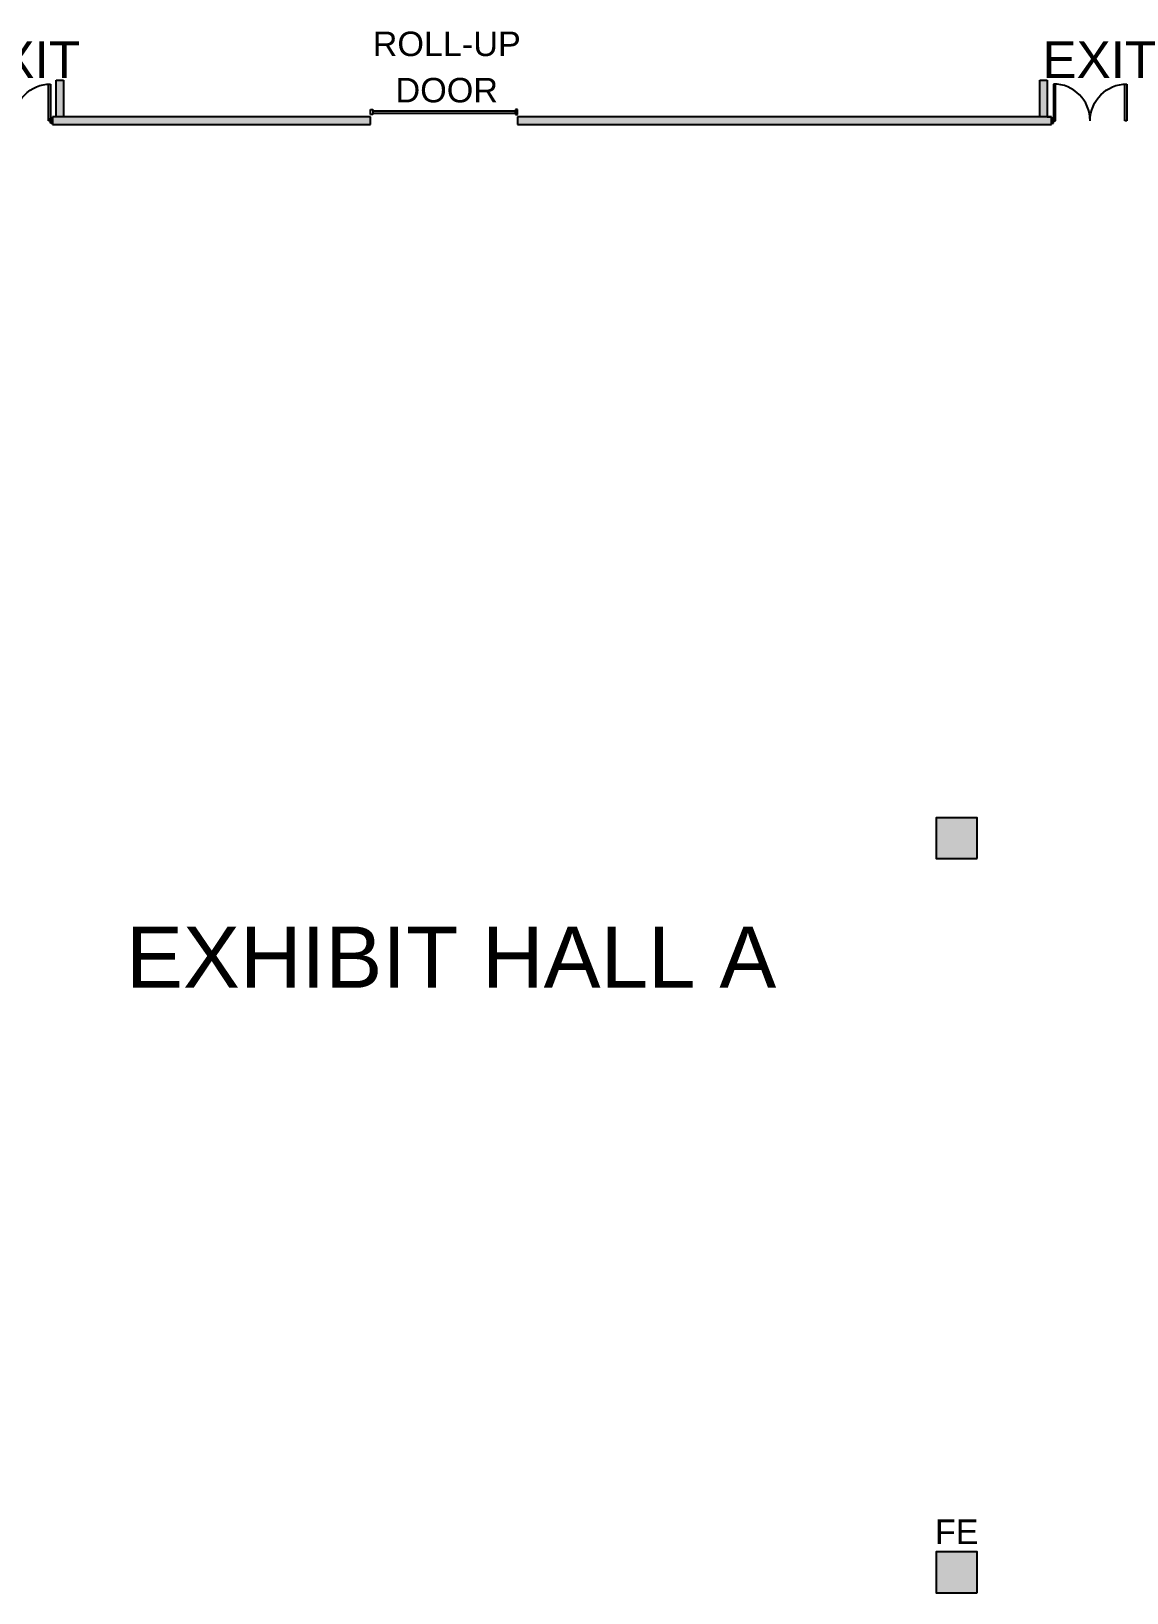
# Model space of a CAD drawing. Header units: inches. Extents: x -232 to 4871, y -5993 to -96.
# Drawn here: x 1896 to 2971, y -4187 to -2656 of the extents above; entities that cross this region are included whole.
import ezdxf
from ezdxf.enums import TextEntityAlignment as Align

# ---------------------------------------------------------------- set-up
doc = ezdxf.new("R2010")
doc.units = ezdxf.units.IN
doc.header["$LTSCALE"] = 100
doc.header["$MEASUREMENT"] = 0
for name, color, linetype in [('bldg_clmn', 9, 'CONTINUOUS'), ('bldg_doors', 9, 'CONTINUOUS'), ('bldg_doors_service', 7, 'CONTINUOUS'), ('bldg_fire', 1, 'CONTINUOUS'), ('bldg_text', 94, 'CONTINUOUS'), ('bldg_text1', 94, 'CONTINUOUS'), ('bldg_wallint', 9, 'CONTINUOUS'), ('bldg_wallintsol', 9, 'CONTINUOUS')]:
    doc.layers.add(name, color=color, linetype=linetype)
doc.styles.add('bldgtx30', font='arial.ttf', dxfattribs={"height": 30})
doc.styles.add('bldgtx36', font='arial.ttf', dxfattribs={"height": 36})

msp = doc.modelspace()

# ---------------------------------------------------------------- hatches: boundary and pattern name
at = {"layer": 'bldg_clmn'}
for points in [[(2824.5, -3467), (2824.5, -3427), (2784.5, -3427), (2784.5, -3467)], [(2824.5, -4187), (2824.5, -4147), (2784.5, -4147), (2784.5, -4187)]]:
    msp.add_hatch(color=256, dxfattribs=at).paths.add_polyline_path(points)
at = {"layer": 'bldg_wallintsol'}
for points in [[(1928.3, -2703.7), (1921, -2703.7), (1921, -2739.7), (1928.3, -2739.7)], [(2893.2, -2703.7), (2886, -2703.7), (2886, -2739.7), (2893.2, -2739.7)], [(2229.5, -2739.7), (1917.5, -2739.7), (1917.5, -2747), (2229.5, -2747)], [(2897.5, -2739.7), (2373.5, -2739.7), (2373.5, -2747), (2897.5, -2747)]]:
    msp.add_hatch(color=256, dxfattribs=at).paths.add_polyline_path(points)

# ---------------------------------------------------------------- linework, layer by layer
at = {"layer": 'bldg_clmn'}
for points in [[(2824.5, -3467), (2824.5, -3427), (2784.5, -3427), (2784.5, -3467)], [(2824.5, -4187), (2824.5, -4147), (2784.5, -4147), (2784.5, -4187)]]:
    msp.add_lwpolyline(points, close=True, dxfattribs=at)
at = {"layer": 'bldg_doors'}
for p, q in [((1913.5, -2743.4), (1913.5, -2707.4)), ((1913.5, -2707.4), (1915.5, -2707.4)), ((1915.5, -2707.4), (1915.5, -2743.4)), ((2901.5, -2707.4), (2899.5, -2707.4)), ((2899.5, -2707.4), (2899.5, -2743.4)), ((2901.5, -2743.4), (2901.5, -2707.4)), ((2969.5, -2743.4), (2969.5, -2707.4)), ((2969.5, -2707.4), (2971.5, -2707.4)), ((2971.5, -2707.4), (2971.5, -2743.4)), ((1915.5, -2740.9), (1917.5, -2740.9)), ((1915.5, -2745.9), (1915.5, -2740.9)), ((1917.5, -2740.9), (1917.5, -2745.9)), ((2899.5, -2740.9), (2897.5, -2740.9)), ((2897.5, -2740.9), (2897.5, -2745.9)), ((2899.5, -2745.9), (2899.5, -2740.9)), ((1915.5, -2743.4), (1913.5, -2743.4)), ((1917.5, -2745.9), (1915.5, -2745.9)), ((2897.5, -2745.9), (2899.5, -2745.9)), ((2899.5, -2743.4), (2901.5, -2743.4)), ((2971.5, -2743.4), (2969.5, -2743.4))]:
    msp.add_line(p, q, dxfattribs=at)
at = {"layer": 'bldg_doors', "extrusion": (0, 0, -1)}
for centre in [(-1915.5, -2743.4), (-2971.5, -2743.4)]:
    msp.add_arc(centre, 36, 0, 90, dxfattribs=at)
at = {"layer": 'bldg_doors'}
msp.add_arc((2899.5, -2743.4), 36, 0, 90, dxfattribs=at)
at = {"layer": 'bldg_doors_service'}
for p, q in [((2229.5, -2737.4), (2229.5, -2732.4)), ((2229.5, -2732.4), (2231.5, -2732.4)), ((2231.5, -2737.4), (2229.5, -2737.4)), ((2231.5, -2732.4), (2231.5, -2737.4)), ((2231.5, -2733.9), (2231.5, -2735.9)), ((2371.5, -2733.9), (2231.5, -2733.9)), ((2231.5, -2735.9), (2371.5, -2735.9)), ((2373.5, -2732.4), (2371.5, -2732.4)), ((2371.5, -2732.4), (2371.5, -2737.4)), ((2371.5, -2735.9), (2371.5, -2733.9)), ((2371.5, -2737.4), (2373.5, -2737.4)), ((2373.5, -2737.4), (2373.5, -2732.4))]:
    msp.add_line(p, q, dxfattribs=at)
at = {"layer": 'bldg_wallint'}
for p, q in [((1921, -2703.7), (1928.3, -2703.7)), ((1921, -2739.7), (1921, -2703.7)), ((1928.3, -2703.7), (1928.3, -2739.7)), ((2886, -2703.7), (2893.2, -2703.7)), ((2886, -2739.7), (2886, -2703.7)), ((2893.2, -2703.7), (2893.2, -2739.7)), ((2229.5, -2739.7), (1917.5, -2739.7)), ((1917.5, -2747), (1917.5, -2739.7)), ((1917.5, -2739.7), (1917.5, -2747)), ((2229.5, -2747), (2229.5, -2739.7)), ((2373.5, -2739.7), (2373.5, -2747)), ((2897.5, -2739.7), (2373.5, -2739.7)), ((2893.2, -2739.7), (2897.2, -2739.7)), ((2897.5, -2747), (2897.5, -2739.7)), ((2897.5, -2747), (2897.5, -2739.7)), ((1917.5, -2747), (2229.5, -2747)), ((2373.5, -2747), (2897.5, -2747))]:
    msp.add_line(p, q, dxfattribs=at)

# ---------------------------------------------------------------- texts
at = {"layer": 'bldg_fire', "style": 'bldgtx36'}
msp.add_text('FE', height=24, dxfattribs=at).set_placement((2804.6, -4139.1), align=Align.CENTER)
at = {"layer": 'bldg_text'}
for s, height, style, p in [('ROLL-UP', 24, 'bldgtx30', (2304.2, -2680)), ('EXIT', 36, 'bldgtx36', (1888.5, -2701.5)), ('EXIT', 36, 'bldgtx36', (2944.5, -2701.5)), ('DOOR', 24, 'bldgtx30', (2304.2, -2725.4))]:
    msp.add_text(s, height=height, dxfattribs=dict(at, style=style)).set_placement(p, align=Align.CENTER)
at = {"layer": 'bldg_text1', "style": 'bldgtx36'}
msp.add_text('EXHIBIT HALL A', height=60, dxfattribs=at).set_placement((2308.5, -3593.7), align=Align.CENTER)

doc.saveas('drawing.dxf')
